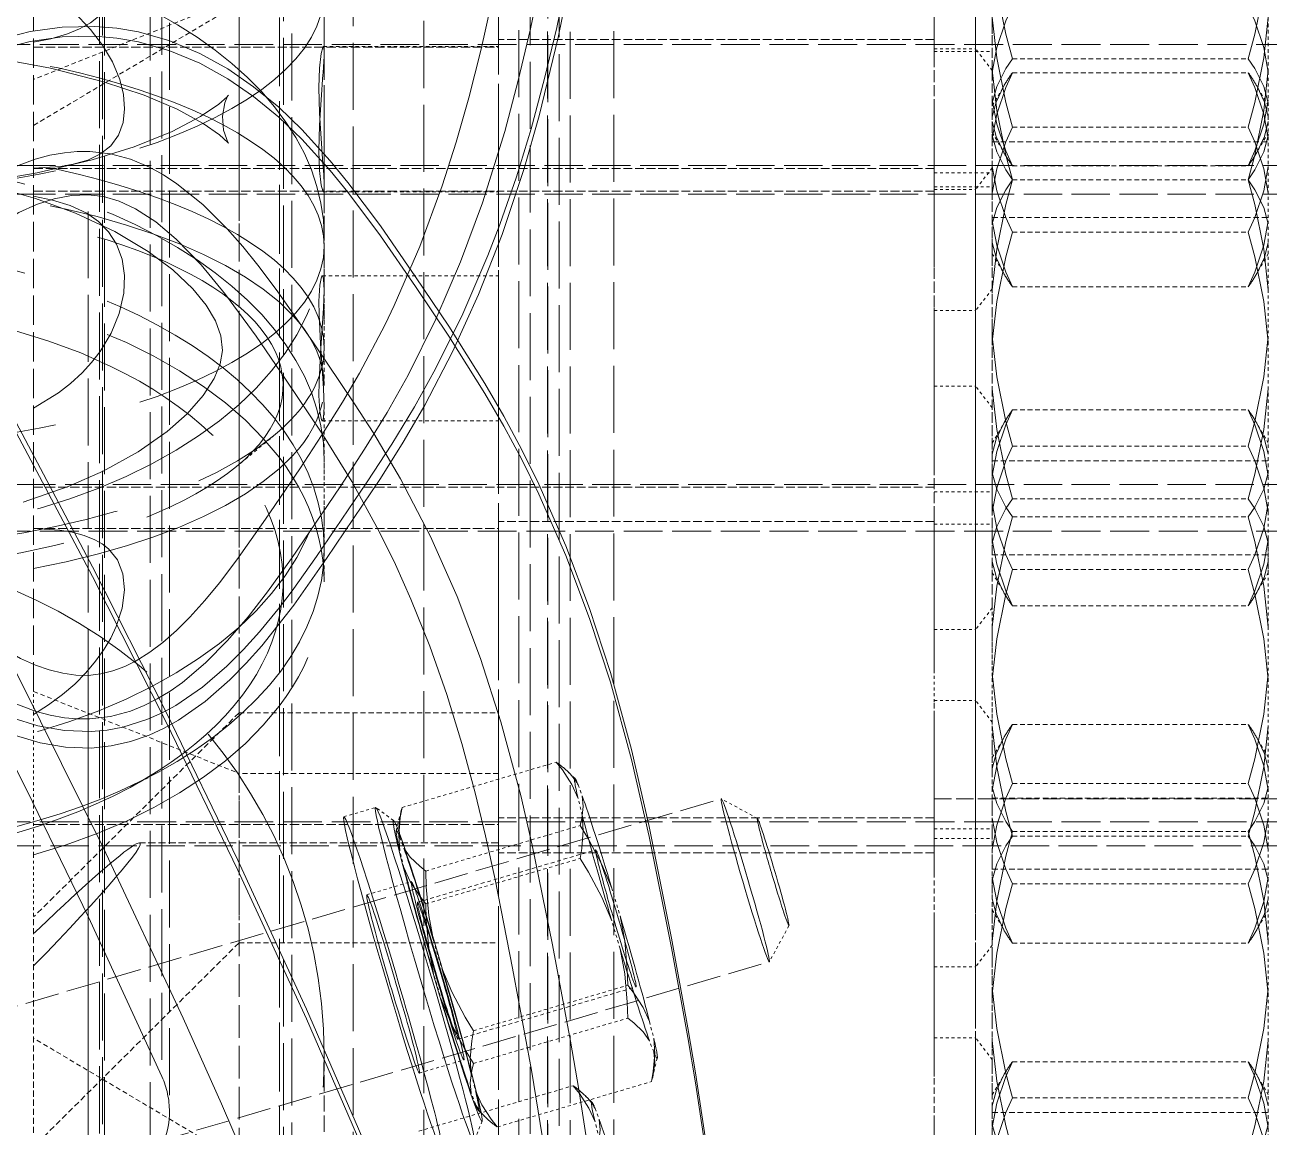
# Model space of a CAD drawing. Header units: millimetres. Extents: x 2913 to 35025, y 2470 to 25178.
# Drawn here: x 14581.65 to 14624.48, y 12090.61 to 12128.57 of the extents above; entities that cross this region are included whole.
import ezdxf

# ---------------------------------------------------------------- set-up
doc = ezdxf.new("R2010")
doc.units = ezdxf.units.MM
doc.linetypes.add('DASHED', pattern=[15, 12, -3])

# ---------------------------------------------------------------- blocks, each defined once
blk = doc.blocks.new('A$C637D7238')
at = {"color": 7, "linetype": 'DASHED', "lineweight": 13, "ltscale": 0.328569}
blk.add_line((192.301, 1532.522), (192.301, 1335.381), dxfattribs=at)
at = {"color": 7, "linetype": 'DASHED', "lineweight": 13, "ltscale": 0.192294}
blk.add_line((186.716, 1421.844), (186.716, 1306.468), dxfattribs=at)
at = {"color": 7, "linetype": 'DASHED', "lineweight": 13, "ltscale": 0.192298}
blk.add_line((186.975, 1420.635), (186.975, 1305.256), dxfattribs=at)
at = {"color": 7, "linetype": 'DASHED', "lineweight": 13, "ltscale": 0.192303}
blk.add_line((186.314, 1418.771), (186.314, 1303.389), dxfattribs=at)
at = {"color": 7, "linetype": 'DASHED', "lineweight": 13, "ltscale": 0.192308}
for p, q in [((184.565, 1416.437), (184.565, 1301.052)), ((184.675, 1416.747), (184.675, 1301.363))]:
    blk.add_line(p, q, dxfattribs=at)
at = {"color": 7, "linetype": 'DASHED', "lineweight": 13, "ltscale": 0.192309}
blk.add_line((184.741, 1416.059), (184.741, 1300.673), dxfattribs=at)
at = {"color": 7, "linetype": 'DASHED', "lineweight": 13, "ltscale": 0.464721}
for p, q in [((198.301, 1132.197), (198.301, 1411.03)), ((213.301, 1132.197), (213.301, 1411.03))]:
    blk.add_line(p, q, dxfattribs=at)
at = {"color": 7, "linetype": 'DASHED', "lineweight": 13, "ltscale": 0.192323}
for p, q in [((190.905, 1402.82), (190.905, 1287.426)), ((190.764, 1400.582), (190.764, 1285.188)), ((190.768, 1400.644), (190.768, 1285.25)), ((191.187, 1400.091), (191.187, 1284.697)), ((193.301, 1399.766), (193.301, 1284.373))]:
    blk.add_line(p, q, dxfattribs=at)
at = {"color": 7, "linetype": 'DASHED', "lineweight": 13, "ltscale": 0.192321}
blk.add_line((195.729, 1397.633), (195.729, 1282.241), dxfattribs=at)
at = {"color": 7, "linetype": 'DASHED', "lineweight": 13, "ltscale": 0.068777}
blk.add_line((192.301, 1341.732), (192.301, 1382.999), dxfattribs=at)
at = {"color": 7, "linetype": 'DASHED', "lineweight": 13, "ltscale": 0.106987}
for p, q in [((189.372, 1316.909), (189.372, 1381.101)), ((198.301, 1316.909), (198.301, 1381.101))]:
    blk.add_line(p, q, dxfattribs=at)
at = {"color": 7, "linetype": 'DASHED', "lineweight": 13, "ltscale": 0.192269}
for p, q in [((199.99, 1377.063), (199.99, 1261.701)), ((199.998, 1376.937), (199.998, 1261.576))]:
    blk.add_line(p, q, dxfattribs=at)
at = {"color": 7, "linetype": 'DASHED', "lineweight": 13, "ltscale": 0.192265}
blk.add_line((199.392, 1376.022), (199.392, 1260.663), dxfattribs=at)
at = {"color": 7, "linetype": 'DASHED', "lineweight": 13, "ltscale": 0.192257}
blk.add_line((199.004, 1374.23), (199.004, 1258.876), dxfattribs=at)
at = {"color": 7, "linetype": 'DASHED', "lineweight": 13, "ltscale": 0.192253}
blk.add_line((200.394, 1373.405), (200.394, 1258.054), dxfattribs=at)
at = {"color": 7, "linetype": 'DASHED', "lineweight": 13, "ltscale": 0.084221}
blk.add_line((182.301, 1319.729), (182.301, 1370.261), dxfattribs=at)
at = {"color": 7, "linetype": 'DASHED', "lineweight": 13, "ltscale": 0.060292}
blk.add_line((192.301, 1333.557), (192.301, 1369.732), dxfattribs=at)
at = {"color": 7, "linetype": 'DASHED', "lineweight": 13, "ltscale": 0.19221}
for p, q in [((200.769, 1365.518), (200.769, 1250.192)), ((202.269, 1365.539), (202.269, 1250.213))]:
    blk.add_line(p, q, dxfattribs=at)
at = {"color": 7, "linetype": 'DASHED', "lineweight": 13, "ltscale": 0.093789}
blk.add_line((189.372, 1303.583), (189.372, 1359.856), dxfattribs=at)
at = {"color": 7, "linetype": 'DASHED', "lineweight": 13, "ltscale": 0.031951}
for p, q in [((214.725, 1337.847), (214.725, 1357.017)), ((214.725, 1337.017), (214.725, 1356.188))]:
    blk.add_line(p, q, dxfattribs=at)
at = {"color": 7, "linetype": 'DASHED', "lineweight": 13, "ltscale": 0.024785}
blk.add_line((213.301, 1341.317), (213.301, 1356.188), dxfattribs=at)
at = {"color": 7, "linetype": 'DASHED', "lineweight": 13, "ltscale": 0.025229}
blk.add_line((215.301, 1340.363), (215.301, 1355.5), dxfattribs=at)
at = {"color": 7, "linetype": 'DASHED', "lineweight": 13, "ltscale": 0.030065}
for p, q in [((214.725, 1334.808), (214.725, 1352.847)), ((214.725, 1332.847), (214.725, 1350.886)), ((214.725, 1312.207), (214.725, 1330.246)), ((214.725, 1310.246), (214.725, 1328.285))]:
    blk.add_line(p, q, dxfattribs=at)
at = {"color": 7, "linetype": 'DASHED', "lineweight": 13, "ltscale": 0.01002}
blk.add_line((215.301, 1341.112), (215.301, 1347.124), dxfattribs=at)
at = {"color": 7, "linetype": 'DASHED', "lineweight": 13, "ltscale": 0.010101}
for p, q in [((224.801, 1341.064), (224.801, 1347.124)), ((215.301, 1325.908), (215.301, 1331.969)), ((224.801, 1325.908), (224.801, 1331.969)), ((215.301, 1303.465), (215.301, 1309.526)), ((224.801, 1303.465), (224.801, 1309.526))]:
    blk.add_line(p, q, dxfattribs=at)
at = {"color": 7, "linetype": 'DASHED', "lineweight": 13, "ltscale": 0.012688}
for p, q in [((189.372, 1343.63), (182.301, 1340.81)), ((182.301, 1319.729), (189.372, 1316.909))]:
    blk.add_line(p, q, dxfattribs=at)
at = {"color": 7, "linetype": 'DASHED', "lineweight": 13, "ltscale": 0.013712}
for p, q in [((182.301, 1339.227), (189.372, 1343.432)), ((189.372, 1303.583), (182.301, 1307.789))]:
    blk.add_line(p, q, dxfattribs=at)
at = {"color": 7, "linetype": 'DASHED', "lineweight": 13, "ltscale": 0.111667}
for p, q in [((240.801, 1342.017), (173.801, 1342.017)), ((240.801, 1325.246), (173.801, 1325.246)), ((240.801, 1315.246), (173.801, 1315.246))]:
    blk.add_line(p, q, dxfattribs=at)
at = {"color": 7, "linetype": 'DASHED', "lineweight": 13, "ltscale": 0.026667}
for p, q in [((182.301, 1341.917), (198.301, 1341.917)), ((182.301, 1337.747), (198.301, 1337.747)), ((182.301, 1336.962), (198.301, 1336.962)), ((182.301, 1326.762), (198.301, 1326.762)), ((182.301, 1325.346), (198.301, 1325.346)), ((182.301, 1315.146), (198.301, 1315.146))]:
    blk.add_line(p, q, dxfattribs=at)
at = {"color": 7, "linetype": 'DASHED', "lineweight": 13, "ltscale": 0.010047}
for p, q in [((192.272, 1341.94), (198.301, 1341.94)), ((192.272, 1336.94), (198.301, 1336.94))]:
    blk.add_line(p, q, dxfattribs=at)
at = {"color": 7, "linetype": 'DASHED', "lineweight": 13, "ltscale": 0.025}
for p, q in [((213.301, 1342.186), (198.301, 1342.186)), ((213.301, 1337.747), (198.301, 1337.747)), ((213.301, 1336.962), (198.301, 1336.962)), ((213.301, 1326.762), (198.301, 1326.762)), ((213.301, 1325.583), (198.301, 1325.583)), ((213.301, 1315.383), (198.301, 1315.383)), ((213.301, 1314.172), (198.301, 1314.172))]:
    blk.add_line(p, q, dxfattribs=at)
at = {"color": 7, "linetype": 'DASHED', "lineweight": 13, "ltscale": 0.001383}
blk.add_line((213.301, 1341.032), (213.301, 1341.862), dxfattribs=at)
at = {"color": 7, "linetype": 'DASHED', "lineweight": 13, "ltscale": 0.002374}
for p, q in [((213.301, 1341.862), (214.725, 1341.862)), ((213.301, 1337.017), (214.725, 1337.017)), ((213.301, 1332.847), (214.725, 1332.847)), ((213.301, 1330.246), (214.725, 1330.246)), ((213.301, 1321.862), (214.725, 1321.862)), ((213.301, 1319.418), (214.725, 1319.418)), ((213.301, 1310.246), (214.725, 1310.246)), ((213.301, 1307.801), (214.725, 1307.801))]:
    blk.add_line(p, q, dxfattribs=at)
at = {"color": 7, "linetype": 'DASHED', "lineweight": 13, "ltscale": 0.003333}
for p, q in [((213.301, 1341.767), (215.301, 1341.767)), ((213.301, 1337.597), (215.301, 1337.597)), ((213.301, 1337.112), (215.301, 1337.112)), ((213.301, 1326.612), (215.301, 1326.612)), ((213.301, 1325.496), (215.301, 1325.496)), ((213.301, 1314.996), (215.301, 1314.996)), ((213.301, 1314.668), (215.301, 1314.668))]:
    blk.add_line(p, q, dxfattribs=at)
at = {"color": 7, "linetype": 'DASHED', "lineweight": 13, "ltscale": 0.03195}
for p, q in [((214.725, 1322.692), (214.725, 1341.862)), ((213.301, 1321.862), (213.301, 1341.032)), ((214.725, 1321.862), (214.725, 1341.032))]:
    blk.add_line(p, q, dxfattribs=at)
at = {"color": 7, "linetype": 'DASHED', "lineweight": 13, "ltscale": 0.001576}
for p, q in [((215.301, 1341.112), (214.725, 1341.862)), ((215.301, 1337.767), (214.725, 1337.017)), ((215.301, 1333.597), (214.725, 1332.847)), ((215.301, 1329.496), (214.725, 1330.246)), ((215.301, 1310.996), (214.725, 1310.246)), ((215.301, 1307.051), (214.725, 1307.801))]:
    blk.add_line(p, q, dxfattribs=at)
at = {"color": 7, "linetype": 'DASHED', "lineweight": 13, "ltscale": 0.013529}
for p, q in [((215.992, 1341.523), (224.109, 1341.523)), ((215.992, 1341.04), (224.109, 1341.04)), ((215.992, 1339.163), (224.109, 1339.163)), ((215.992, 1337.839), (224.109, 1337.839)), ((215.992, 1337.356), (224.109, 1337.356)), ((215.992, 1337.353), (224.109, 1337.353)), ((215.992, 1335.546), (224.109, 1335.546)), ((215.992, 1333.669), (224.109, 1333.669)), ((215.992, 1329.425), (224.109, 1329.425)), ((215.992, 1328.178), (224.109, 1328.178)), ((215.992, 1326.368), (224.109, 1326.368)), ((215.992, 1325.74), (224.109, 1325.74)), ((215.992, 1323.93), (224.109, 1323.93)), ((215.992, 1322.684), (224.109, 1322.684)), ((215.992, 1318.597), (224.109, 1318.597)), ((215.992, 1316.562), (224.109, 1316.562)), ((215.992, 1314.913), (224.109, 1314.913)), ((215.992, 1314.752), (224.109, 1314.752)), ((215.992, 1313.103), (224.109, 1313.103)), ((215.992, 1311.068), (224.109, 1311.068)), ((215.992, 1306.979), (224.109, 1306.979)), ((215.992, 1305.734), (224.109, 1305.734))]:
    blk.add_line(p, q, dxfattribs=at)
at = {"color": 7, "linetype": 'DASHED', "lineweight": 13, "ltscale": 0.001279}
blk.add_line((215.301, 1340.345), (215.301, 1341.112), dxfattribs=at)
at = {"color": 7, "linetype": 'DASHED', "lineweight": 13, "ltscale": 0.001592}
for p, q in [((224.801, 1341.064), (224.801, 1340.108)), ((215.301, 1325.908), (215.301, 1324.953)), ((224.801, 1325.908), (224.801, 1324.953))]:
    blk.add_line(p, q, dxfattribs=at)
at = {"color": 7, "linetype": 'DASHED', "lineweight": 13, "ltscale": 0.001316}
for p, q in [((215.301, 1339.902), (215.696, 1340.586)), ((224.801, 1339.902), (224.406, 1340.586)), ((215.301, 1338.977), (215.696, 1338.293)), ((224.801, 1338.977), (224.406, 1338.293)), ((215.301, 1334.807), (215.696, 1334.123)), ((224.801, 1334.807), (224.406, 1334.123)), ((215.301, 1328.286), (215.696, 1328.97)), ((224.801, 1328.286), (224.406, 1328.97)), ((215.301, 1323.822), (215.696, 1323.138)), ((224.801, 1323.822), (224.406, 1323.138)), ((215.301, 1317.459), (215.696, 1318.143)), ((224.801, 1317.459), (224.406, 1318.143)), ((215.301, 1312.206), (215.696, 1311.522)), ((224.801, 1312.206), (224.406, 1311.522)), ((215.301, 1305.841), (215.696, 1306.525)), ((224.801, 1305.841), (224.406, 1306.525))]:
    blk.add_line(p, q, dxfattribs=at)
at = {"color": 7, "linetype": 'DASHED', "lineweight": 13, "ltscale": 0.029554}
blk.add_line((215.301, 1322.612), (215.301, 1340.345), dxfattribs=at)
at = {"color": 7, "linetype": 'DASHED', "lineweight": 13, "ltscale": 0.000639343}
for p, q in [((215.301, 1339.519), (215.301, 1339.902)), ((224.801, 1339.519), (224.801, 1339.902))]:
    blk.add_line(p, q, dxfattribs=at)
at = {"color": 7, "linetype": 'DASHED', "lineweight": 13, "ltscale": 0.000343704}
blk.add_line((224.801, 1339.902), (224.801, 1340.108), dxfattribs=at)
at = {"color": 7, "linetype": 'DASHED', "lineweight": 13, "ltscale": 0.001068}
for p, q in [((215.301, 1339.519), (215.301, 1338.878)), ((224.801, 1339.519), (224.801, 1338.878))]:
    blk.add_line(p, q, dxfattribs=at)
at = {"color": 7, "linetype": 'DASHED', "lineweight": 13, "ltscale": 0.008855}
for p, q in [((215.301, 1333.565), (215.301, 1338.878)), ((224.801, 1333.565), (224.801, 1338.878)), ((215.301, 1311.121), (215.301, 1316.434)), ((224.801, 1311.121), (224.801, 1316.434))]:
    blk.add_line(p, q, dxfattribs=at)
at = {"color": 7, "linetype": 'DASHED', "lineweight": 13, "ltscale": 0.015833}
for p, q in [((215.301, 1338.659), (224.801, 1338.659)), ((215.301, 1336.05), (224.801, 1336.05)), ((215.301, 1327.674), (224.801, 1327.674)), ((215.301, 1324.434), (224.801, 1324.434)), ((215.301, 1316.058), (224.801, 1316.058)), ((215.301, 1313.606), (224.801, 1313.606)), ((215.301, 1305.23), (224.801, 1305.23))]:
    blk.add_line(p, q, dxfattribs=at)
at = {"color": 7, "linetype": 'DASHED', "lineweight": 13, "ltscale": 0.11}
for p, q in [((240.801, 1337.847), (174.801, 1337.847)), ((240.801, 1336.862), (174.801, 1336.862)), ((240.801, 1326.862), (174.801, 1326.862))]:
    blk.add_line(p, q, dxfattribs=at)
at = {"color": 7, "linetype": 'DASHED', "lineweight": 13, "ltscale": 0.191772}
for p, q in [((184.178, 1221.774), (184.178, 1336.837)), ((184.178, 1320.286), (184.178, 1205.223))]:
    blk.add_line(p, q, dxfattribs=at)
at = {"color": 7, "linetype": 'DASHED', "lineweight": 13, "ltscale": 0.011463}
blk.add_line((192.301, 1330.269), (192.301, 1337.147), dxfattribs=at)
at = {"color": 7, "linetype": 'DASHED', "lineweight": 13, "ltscale": 0.005832}
blk.add_line((192.301, 1335.066), (192.301, 1331.566), dxfattribs=at)
at = {"color": 7, "linetype": 'DASHED', "lineweight": 13, "ltscale": 0.010105}
for p, q in [((192.238, 1334.047), (198.301, 1334.047)), ((192.238, 1329.047), (198.301, 1329.047))]:
    blk.add_line(p, q, dxfattribs=at)
at = {"color": 7, "linetype": 'DASHED', "lineweight": 13, "ltscale": 0.00266}
for p, q in [((215.301, 1333.565), (215.301, 1331.969)), ((224.801, 1333.565), (224.801, 1331.969)), ((215.301, 1321.949), (215.301, 1320.353)), ((224.801, 1321.949), (224.801, 1320.353)), ((215.301, 1311.121), (215.301, 1309.526)), ((224.801, 1311.121), (224.801, 1309.526))]:
    blk.add_line(p, q, dxfattribs=at)
at = {"color": 7, "linetype": 'DASHED', "lineweight": 13, "ltscale": 0.010049}
blk.add_line((192.301, 1323.508), (192.301, 1329.537), dxfattribs=at)
at = {"color": 7, "linetype": 'DASHED', "lineweight": 13, "ltscale": 0.002753}
blk.add_line((189.286, 1327.479), (190.559, 1328.531), dxfattribs=at)
at = {"color": 7, "linetype": 'DASHED', "lineweight": 13, "ltscale": 0.005113}
blk.add_line((192.301, 1327.712), (192.301, 1324.644), dxfattribs=at)
at = {"color": 7, "linetype": 'DASHED', "lineweight": 13, "ltscale": 0.001886}
for p, q in [((215.301, 1323.822), (215.301, 1324.953)), ((224.801, 1323.822), (224.801, 1324.953))]:
    blk.add_line(p, q, dxfattribs=at)
at = {"color": 7, "linetype": 'DASHED', "lineweight": 13, "ltscale": 0.005132}
blk.add_line((224.801, 1321.949), (224.801, 1325.028), dxfattribs=at)
at = {"color": 7, "linetype": 'DASHED', "lineweight": 13, "ltscale": 0.001575}
for p, q in [((215.301, 1322.612), (214.725, 1321.862)), ((215.301, 1318.669), (214.725, 1319.418))]:
    blk.add_line(p, q, dxfattribs=at)
at = {"color": 7, "linetype": 'DASHED', "lineweight": 13, "ltscale": 0.009153}
blk.add_line((215.301, 1317.12), (215.301, 1322.612), dxfattribs=at)
at = {"color": 7, "linetype": 'DASHED', "lineweight": 13, "ltscale": 0.001105}
blk.add_line((215.301, 1321.949), (215.301, 1322.612), dxfattribs=at)
at = {"color": 7, "linetype": 'DASHED', "lineweight": 13, "ltscale": 0.005157}
blk.add_line((213.301, 1318.767), (213.301, 1321.862), dxfattribs=at)
at = {"color": 7, "linetype": 'DASHED', "lineweight": 13, "ltscale": 0.00282}
blk.add_line((215.301, 1318.661), (215.301, 1320.353), dxfattribs=at)
at = {"color": 7, "linetype": 'DASHED', "lineweight": 13, "ltscale": 0.004825}
blk.add_line((224.801, 1317.458), (224.801, 1320.353), dxfattribs=at)
at = {"color": 7, "linetype": 'DASHED', "lineweight": 13, "ltscale": 0.001328}
blk.add_line((182.301, 1318.943), (182.301, 1319.74), dxfattribs=at)
at = {"color": 7, "linetype": 'DASHED', "lineweight": 13, "ltscale": 0.014781}
blk.add_line((213.301, 1310.55), (213.301, 1319.418), dxfattribs=at)
at = {"color": 7, "linetype": 'DASHED', "lineweight": 13, "ltscale": 0.018552}
for p, q in [((214.725, 1308.287), (214.725, 1319.418)), ((213.301, 1299.418), (213.301, 1310.55)), ((214.725, 1299.418), (214.725, 1310.55)), ((214.725, 1296.669), (214.725, 1307.801))]:
    blk.add_line(p, q, dxfattribs=at)
at = {"color": 7, "linetype": 'DASHED', "lineweight": 13, "ltscale": 0.016613}
for p, q in [((189.372, 1318.995), (182.301, 1311.969)), ((189.372, 1311.076), (182.301, 1304.051))]:
    blk.add_line(p, q, dxfattribs=at)
at = {"color": 7, "linetype": 'DASHED', "lineweight": 13, "ltscale": 0.008065}
blk.add_line((182.301, 1314.104), (182.301, 1318.943), dxfattribs=at)
at = {"color": 7, "linetype": 'DASHED', "lineweight": 13, "ltscale": 0.013198}
blk.add_line((189.372, 1311.076), (189.372, 1318.995), dxfattribs=at)
at = {"color": 7, "linetype": 'DASHED', "lineweight": 13, "ltscale": 0.014882}
for p, q in [((189.372, 1318.995), (198.301, 1318.995)), ((198.301, 1316.909), (189.372, 1316.909)), ((189.372, 1311.076), (198.301, 1311.076))]:
    blk.add_line(p, q, dxfattribs=at)
at = {"color": 7, "linetype": 'DASHED', "lineweight": 13, "ltscale": 0.11095}
blk.add_line((198.301, 1318.995), (198.301, 1252.425), dxfattribs=at)
at = {"color": 7, "linetype": 'DASHED', "lineweight": 13, "ltscale": 0.013673}
blk.add_line((215.301, 1310.465), (215.301, 1318.669), dxfattribs=at)
at = {"color": 7, "linetype": 'DASHED', "lineweight": 13, "ltscale": 0.009222}
for p, q in [((194.982, 1315.733), (200.29, 1317.295)), ((195.802, 1313.548), (201.109, 1315.111)), ((195.802, 1312.417), (201.109, 1313.979)), ((197.441, 1308.048), (202.749, 1309.611))]:
    blk.add_line(p, q, dxfattribs=at)
at = {"color": 7, "linetype": 'DASHED', "lineweight": 13, "ltscale": 0.000639725}
for p, q in [((215.301, 1317.075), (215.301, 1317.459)), ((224.801, 1317.075), (224.801, 1317.459))]:
    blk.add_line(p, q, dxfattribs=at)
at = {"color": 7, "linetype": 'DASHED', "lineweight": 13, "ltscale": 0.001067}
for p, q in [((215.301, 1317.075), (215.301, 1316.434)), ((224.801, 1317.075), (224.801, 1316.434))]:
    blk.add_line(p, q, dxfattribs=at)
at = {"color": 7, "linetype": 'DASHED', "lineweight": 13, "ltscale": 0.001802}
blk.add_line((185.621, 1316.429), (186.572, 1316.943), dxfattribs=at)
at = {"color": 7, "linetype": 'DASHED', "lineweight": 13, "ltscale": 0.000606412}
blk.add_line((200.936, 1316.733), (200.672, 1316.984), dxfattribs=at)
at = {"color": 7, "linetype": 'DASHED', "lineweight": 13, "ltscale": 0.0006763}
blk.add_line((201.043, 1316.515), (201.185, 1316.135), dxfattribs=at)
at = {"color": 7, "linetype": 'DASHED', "lineweight": 13, "ltscale": 0.097866}
for p, q in [((149.641, 1299.457), (205.971, 1316.036)), ((151.293, 1293.841), (207.624, 1310.42))]:
    blk.add_line(p, q, dxfattribs=at)
at = {"color": 7, "linetype": 'DASHED', "lineweight": 13, "ltscale": 0.000989829}
blk.add_line((201.185, 1315.471), (201.043, 1316.047), dxfattribs=at)
at = {"color": 7, "linetype": 'DASHED', "lineweight": 13, "ltscale": 0.002355}
blk.add_line((207.215, 1315.358), (205.975, 1316.035), dxfattribs=at)
at = {"color": 7, "linetype": 'DASHED', "lineweight": 13, "ltscale": 0.05}
blk.add_line((213.301, 1316.03), (243.301, 1316.03), dxfattribs=at)
at = {"color": 7, "linetype": 'DASHED', "lineweight": 13, "ltscale": 0.001898}
blk.add_line((192.979, 1315.415), (194.072, 1315.737), dxfattribs=at)
at = {"color": 7, "linetype": 'DASHED', "lineweight": 13, "ltscale": 0.001259}
for p, q in [((194.691, 1315.289), (194.081, 1315.734)), ((197.737, 1304.937), (197.466, 1304.232))]:
    blk.add_line(p, q, dxfattribs=at)
at = {"color": 7, "linetype": 'DASHED', "lineweight": 13, "ltscale": 0.001123}
for p, q in [((194.782, 1314.922), (194.94, 1315.576)), ((203.769, 1307.106), (203.611, 1306.451))]:
    blk.add_line(p, q, dxfattribs=at)
at = {"color": 7, "linetype": 'DASHED', "lineweight": 13, "ltscale": 0.000270102}
for p, q in [((194.94, 1315.576), (194.982, 1315.733)), ((203.611, 1306.451), (203.569, 1306.295))]:
    blk.add_line(p, q, dxfattribs=at)
at = {"color": 7, "linetype": 'DASHED', "lineweight": 13, "ltscale": 0.020603}
blk.add_line((198.301, 1314.519), (185.939, 1314.519), dxfattribs=at)
at = {"color": 7, "linetype": 'DASHED', "lineweight": 13, "ltscale": 0.00067601}
for p, q in [((194.906, 1314.709), (195.049, 1314.329)), ((201.626, 1305.374), (201.768, 1304.994))]:
    blk.add_line(p, q, dxfattribs=at)
at = {"color": 7, "linetype": 'DASHED', "lineweight": 13, "ltscale": 0.11017}
blk.add_line((177.923, 1314.418), (244.025, 1314.418), dxfattribs=at)
at = {"color": 7, "linetype": 'DASHED', "lineweight": 13, "ltscale": 0.003557}
blk.add_line((182.301, 1314.104), (182.301, 1311.969), dxfattribs=at)
at = {"color": 7, "linetype": 'DASHED', "lineweight": 13, "ltscale": 0.000989504}
blk.add_line((195.049, 1313.665), (194.906, 1314.241), dxfattribs=at)
at = {"color": 7, "linetype": 'DASHED', "lineweight": 13, "ltscale": 0.010661}
for p, q in [((195.513, 1312.47), (201.649, 1314.276)), ((196.901, 1307.752), (203.038, 1309.558))]:
    blk.add_line(p, q, dxfattribs=at)
at = {"color": 7, "linetype": 'DASHED', "lineweight": 13, "ltscale": 0.002665}
for p, q in [((193.77, 1312.729), (195.304, 1313.181)), ((195.576, 1306.59), (197.111, 1307.041))]:
    blk.add_line(p, q, dxfattribs=at)
at = {"color": 7, "linetype": 'DASHED', "lineweight": 13, "ltscale": 0.001663}
for p, q in [((202.201, 1312.961), (202.486, 1312.004)), ((202.486, 1310.873), (202.201, 1311.829)), ((196.065, 1311.155), (196.35, 1310.198)), ((196.35, 1309.067), (196.065, 1310.023))]:
    blk.add_line(p, q, dxfattribs=at)
at = {"color": 7, "linetype": 'DASHED', "lineweight": 13, "ltscale": 0.017582}
blk.add_line((182.301, 1301.42), (182.301, 1311.969), dxfattribs=at)
at = {"color": 7, "linetype": 'DASHED', "lineweight": 13, "ltscale": 0.002354}
blk.add_line((208.302, 1311.663), (207.626, 1310.422), dxfattribs=at)
at = {"color": 7, "linetype": 'DASHED', "lineweight": 13, "ltscale": 0.017161}
blk.add_line((215.301, 1300.169), (215.301, 1310.465), dxfattribs=at)
at = {"color": 7, "linetype": 'DASHED', "lineweight": 13, "ltscale": 0.009221}
for p, q in [((197.441, 1306.917), (202.749, 1308.479)), ((195.565, 1304.592), (200.873, 1306.154)), ((198.261, 1304.733), (203.569, 1306.295))]:
    blk.add_line(p, q, dxfattribs=at)
at = {"color": 7, "linetype": 'DASHED', "lineweight": 13, "ltscale": 0.000989459}
blk.add_line((203.502, 1308.363), (203.645, 1307.786), dxfattribs=at)
at = {"color": 7, "linetype": 'DASHED', "lineweight": 13, "ltscale": 0.000675943}
blk.add_line((203.645, 1307.319), (203.502, 1307.699), dxfattribs=at)
at = {"color": 7, "linetype": 'DASHED', "lineweight": 13, "ltscale": 0.046237}
blk.add_line((192.301, 1307.205), (192.301, 1279.463), dxfattribs=at)
at = {"color": 7, "linetype": 'DASHED', "lineweight": 13, "ltscale": 0.000989875}
for p, q in [((197.366, 1306.557), (197.508, 1305.98)), ((201.768, 1304.33), (201.626, 1304.906))]:
    blk.add_line(p, q, dxfattribs=at)
at = {"color": 7, "linetype": 'DASHED', "lineweight": 13, "ltscale": 0.000676367}
blk.add_line((197.508, 1305.513), (197.366, 1305.893), dxfattribs=at)
at = {"color": 7, "linetype": 'DASHED', "lineweight": 13, "ltscale": 0.000606537}
blk.add_line((201.519, 1305.591), (201.255, 1305.843), dxfattribs=at)
at = {"color": 7, "linetype": 'DASHED', "lineweight": 13, "ltscale": 0.000606274}
blk.add_line((197.615, 1305.295), (197.878, 1305.044), dxfattribs=at)
at = {"color": 7, "linetype": 'DASHED', "lineweight": 13}
for points in [[(159.626, 1370.127), (161.7, 1363.322), (164.441, 1354.698), (166.349, 1348.646), (167.052, 1346.456), (168.341, 1342.609), (170.048, 1337.952), (171.844, 1333.453), (172.377, 1332.181), (173.66, 1329.281), (174.365, 1327.798), (175.102, 1326.332), (176.447, 1323.88), (177.312, 1322.456), (178.006, 1321.473), (178.729, 1320.651), (179.559, 1319.928), (180.123, 1319.541), (180.718, 1319.203), (181.564, 1318.825), (182.449, 1318.548), (183.359, 1318.384), (184.282, 1318.351)], [(181.441, 1319.396), (182.385, 1319.037), (182.872, 1318.911), (183.364, 1318.825), (183.803, 1318.786), (184.24, 1318.785)], [(159.995, 1368.32), (162.359, 1360.667), (165.758, 1349.95), (167.103, 1345.734), (168.603, 1341.295), (170.057, 1337.362), (171.556, 1333.586), (172.345, 1331.689), (173.163, 1329.809), (174.539, 1326.876), (175.276, 1325.432), (176.049, 1324.008), (176.69, 1322.899), (177.372, 1321.797), (177.844, 1321.119), (178.366, 1320.472), (178.949, 1319.872), (179.693, 1319.263), (180.264, 1318.888), (180.865, 1318.562), (181.68, 1318.215), (182.528, 1317.962), (183.4, 1317.813), (184.282, 1317.784)], [(155.629, 1370.073), (158.428, 1366.109), (161.196, 1362.111), (165.151, 1356.26), (169.031, 1350.337), (172.809, 1344.345), (175.945, 1339.157), (178.971, 1333.925), (181.698, 1328.994), (184.328, 1324.025), (186.864, 1319.016), (189.332, 1313.918), (191.694, 1308.795), (193.95, 1303.602), (195.734, 1299.222), (197.414, 1294.8), (198.968, 1290.355), (200.434, 1285.732), (201.754, 1281.072), (202.924, 1276.37), (203.451, 1274), (203.94, 1271.619), (204.389, 1269.229)], [(155.629, 1369.733), (158.428, 1365.77), (161.196, 1361.771), (165.151, 1355.921), (169.031, 1349.998), (172.809, 1344.006), (175.945, 1338.818), (178.971, 1333.585), (181.698, 1328.654), (184.328, 1323.685), (186.864, 1318.676), (189.332, 1313.579), (191.694, 1308.456), (193.95, 1303.263), (195.734, 1298.882), (197.414, 1294.461), (198.968, 1290.015), (200.434, 1285.393), (201.754, 1280.732), (202.924, 1276.03), (203.451, 1273.661), (203.94, 1271.28), (204.389, 1268.889)], [(152.573, 1367.484), (155.165, 1363.811), (160.261, 1356.387), (162.762, 1352.641), (166.045, 1347.599), (169.247, 1342.513), (172.346, 1337.397), (175.648, 1331.687), (178.802, 1325.945), (181.819, 1320.163), (184.707, 1314.332), (187.453, 1308.477), (188.771, 1305.531), (190.046, 1302.575), (191.674, 1298.62), (193.208, 1294.652), (194.639, 1290.673), (195.969, 1286.649), (197.183, 1282.609), (198.281, 1278.544), (199.261, 1274.442), (200.123, 1270.297)], [(200.897, 1345.408), (200.308, 1342.598), (199.89, 1340.841), (199.425, 1339.113), (198.917, 1337.46), (198.343, 1335.808), (197.937, 1334.751), (197.073, 1332.735), (196.139, 1330.845), (195.407, 1329.532), (194.626, 1328.249), (193.783, 1326.948), (192.042, 1324.374), (191.202, 1323.199), (190.763, 1322.622), (190.074, 1321.78), (189.529, 1321.175), (188.954, 1320.6), (188.111, 1319.876), (187.193, 1319.251), (186.705, 1318.988), (186.198, 1318.763), (185.372, 1318.503), (184.831, 1318.401), (184.282, 1318.351)], [(184.178, 1320.286), (184.608, 1320.333), (185.031, 1320.437), (185.436, 1320.59), (185.833, 1320.789), (186.296, 1321.08), (186.746, 1321.42), (187.219, 1321.835), (187.674, 1322.288), (188.194, 1322.863), (188.693, 1323.469), (189.3, 1324.267), (190.286, 1325.666), (191.458, 1327.401), (192.211, 1328.545), (192.929, 1329.691), (193.515, 1330.692), (194.396, 1332.364), (194.713, 1333.023), (195.593, 1335.057), (196.365, 1337.142), (196.85, 1338.653), (197.283, 1340.18), (197.692, 1341.81), (198.06, 1343.452)], [(199.774, 1344.326), (199.398, 1342.548), (198.984, 1340.777), (198.519, 1339.016), (197.751, 1336.559), (196.999, 1334.532), (196.147, 1332.549), (195.19, 1330.624), (194.466, 1329.338), (193.694, 1328.08), (192.846, 1326.777), (191.173, 1324.31), (190.349, 1323.162), (189.681, 1322.302), (188.974, 1321.481), (188.22, 1320.716), (187.421, 1320.041), (186.998, 1319.742), (186.558, 1319.474), (186.102, 1319.243), (185.629, 1319.053), (184.946, 1318.868), (184.24, 1318.785)], [(201.067, 1345.707), (200.357, 1342.251), (199.702, 1339.55), (199.185, 1337.738), (198.426, 1335.469), (197.616, 1333.401), (196.724, 1331.431), (195.766, 1329.595), (195.022, 1328.32), (194.235, 1327.071), (192.387, 1324.309), (191.256, 1322.705), (190.152, 1321.303), (189.619, 1320.704), (189.058, 1320.132), (188.21, 1319.386), (187.286, 1318.74), (186.793, 1318.465), (186.281, 1318.23), (185.635, 1318.005), (184.966, 1317.854), (184.282, 1317.784)], [(182.301, 1342.096), (182.894, 1342.212), (183.463, 1342.379), (183.873, 1342.548), (184.255, 1342.76), (184.646, 1343.064), (184.971, 1343.437), (185.252, 1343.963), (185.405, 1344.568), (185.424, 1345.225), (185.328, 1345.837), (185.135, 1346.44), (184.857, 1347.014), (184.45, 1347.626), (183.966, 1348.176), (183.423, 1348.661), (182.878, 1349.054), (182.301, 1349.396)], [(215.301, 1345.314), (215.451, 1343.912), (215.763, 1342.372), (215.992, 1341.523)], [(224.801, 1345.314), (224.65, 1343.912), (224.338, 1342.372), (224.109, 1341.523)], [(182.301, 1337.751), (183.227, 1337.816), (183.665, 1337.89), (184.162, 1338.032), (184.605, 1338.245), (184.955, 1338.525), (185.219, 1338.888), (185.381, 1339.329), (185.433, 1339.795), (185.39, 1340.295), (185.262, 1340.807), (185.011, 1341.413), (184.672, 1341.993), (184.262, 1342.534), (183.67, 1343.147), (183.011, 1343.686), (182.301, 1344.15)], [(215.301, 1341.064), (215.451, 1341.903), (215.763, 1342.825), (215.992, 1343.333)], [(224.801, 1341.064), (224.65, 1341.903), (224.338, 1342.825), (224.109, 1343.333)], [(215.301, 1342.954), (215.451, 1341.552), (215.763, 1340.012), (215.992, 1339.163)], [(224.801, 1342.954), (224.65, 1341.552), (224.338, 1340.012), (224.109, 1339.163)], [(184.406, 1342.636), (183.283, 1342.612), (182.179, 1342.456), (181.105, 1342.183)], [(205.427, 1304.31), (205.084, 1306.593), (204.822, 1308.149), (204.254, 1311.239), (203.489, 1315.077), (202.881, 1317.729), (202.155, 1320.387), (201.439, 1322.583), (200.617, 1324.747), (199.685, 1326.868), (199.101, 1328.058), (198.486, 1329.211), (197.837, 1330.337), (196.591, 1332.311), (195.446, 1334.015), (194.239, 1335.762), (193.12, 1337.265), (192.513, 1338.009), (191.534, 1339.086), (190.735, 1339.849), (189.873, 1340.559), (188.98, 1341.175), (188.018, 1341.706), (186.992, 1342.136), (185.909, 1342.443), (185.163, 1342.572), (184.406, 1342.636)], [(184.406, 1342.297), (183.283, 1342.273), (182.179, 1342.117), (181.105, 1341.843)], [(205.427, 1303.971), (205.084, 1306.253), (204.822, 1307.81), (204.254, 1310.9), (203.489, 1314.737), (202.881, 1317.39), (202.155, 1320.047), (201.439, 1322.244), (200.617, 1324.408), (199.685, 1326.529), (199.101, 1327.719), (198.486, 1328.872), (197.837, 1329.997), (196.591, 1331.971), (195.446, 1333.675), (194.239, 1335.423), (193.12, 1336.925), (192.513, 1337.67), (191.534, 1338.747), (190.735, 1339.51), (189.873, 1340.22), (188.98, 1340.835), (188.018, 1341.367), (186.992, 1341.796), (185.909, 1342.104), (185.163, 1342.233), (184.406, 1342.297)], [(192.26, 1337.906), (192.14, 1339.644), (192.121, 1340.529), (192.145, 1341.202), (192.201, 1341.707), (192.251, 1341.913), (192.261, 1341.931), (192.266, 1341.937), (192.27, 1341.939), (192.272, 1341.94)], [(192.272, 1341.94), (192.274, 1341.939), (192.278, 1341.937), (192.282, 1341.932), (192.288, 1341.916), (192.301, 1341.732)], [(180.349, 1337.234), (182.426, 1337.587), (184.311, 1338.036), (185.757, 1338.49), (187.066, 1339.018), (188.046, 1339.529), (188.676, 1339.959), (188.957, 1340.213), (188.998, 1340.261), (189.005, 1340.27), (188.995, 1340.254), (188.979, 1340.227), (188.885, 1340.001), (188.803, 1339.542), (188.837, 1339.066), (188.999, 1338.619), (189.004, 1338.611), (189.005, 1338.609), (188.985, 1338.635), (188.703, 1338.899), (188.136, 1339.296), (187.236, 1339.782), (186.101, 1340.263), (184.71, 1340.728), (182.878, 1341.197), (180.87, 1341.569)], [(215.301, 1340.001), (215.451, 1340.564), (215.763, 1341.182), (215.992, 1341.523)], [(224.801, 1340.001), (224.65, 1340.564), (224.338, 1341.182), (224.109, 1341.523)], [(215.301, 1341.144), (215.451, 1339.742), (215.763, 1338.202), (215.992, 1337.353)], [(215.301, 1338.771), (215.451, 1339.61), (215.763, 1340.532), (215.992, 1341.04)], [(224.801, 1341.144), (224.65, 1339.742), (224.338, 1338.202), (224.109, 1337.353)], [(224.801, 1338.771), (224.65, 1339.61), (224.338, 1340.532), (224.109, 1341.04)], [(192.26, 1340.974), (192.14, 1339.236), (192.121, 1338.351), (192.145, 1337.677), (192.201, 1337.172), (192.251, 1336.967), (192.261, 1336.948), (192.266, 1336.943), (192.27, 1336.94), (192.272, 1336.94)], [(215.301, 1339.519), (215.432, 1340.031), (215.696, 1340.586)], [(224.801, 1339.519), (224.669, 1340.031), (224.406, 1340.586)], [(184.178, 1320.286), (183.748, 1320.295), (183.305, 1320.356), (182.83, 1320.472), (182.361, 1320.635), (181.846, 1320.871), (181.356, 1321.157), (180.741, 1321.624), (180.341, 1322.016), (179.973, 1322.452), (179.607, 1322.954), (179.261, 1323.485), (178.399, 1324.935), (177.212, 1327.128), (176.113, 1329.37), (175.082, 1331.653), (174.104, 1333.963), (172.89, 1336.975), (171.729, 1340.008)], [(215.301, 1340.108), (215.451, 1339.269), (215.763, 1338.347), (215.992, 1337.839)], [(224.801, 1340.108), (224.65, 1339.269), (224.338, 1338.347), (224.109, 1337.839)], [(215.301, 1339.361), (215.432, 1338.848), (215.696, 1338.293)], [(224.801, 1339.361), (224.669, 1338.848), (224.406, 1338.293)], [(215.301, 1336.894), (215.451, 1337.733), (215.763, 1338.655), (215.992, 1339.163)], [(224.801, 1336.894), (224.65, 1337.733), (224.338, 1338.655), (224.109, 1339.163)], [(215.301, 1338.878), (215.451, 1338.315), (215.763, 1337.697), (215.992, 1337.356)], [(224.801, 1338.878), (224.65, 1338.315), (224.338, 1337.697), (224.109, 1337.356)], [(184.24, 1338.326), (183.802, 1338.324), (183.357, 1338.284), (182.857, 1338.197), (182.357, 1338.068), (181.43, 1337.714)], [(201.452, 1303.521), (201.068, 1306.026), (200.782, 1307.691), (200.161, 1311.009), (199.462, 1314.438), (199.069, 1316.144), (198.388, 1318.691), (197.687, 1320.863), (196.877, 1322.996), (195.956, 1325.068), (194.928, 1327.053), (194.005, 1328.61), (193.349, 1329.636), (191.933, 1331.741), (190.685, 1333.529), (190.02, 1334.413), (189.501, 1335.053), (188.964, 1335.663), (188.121, 1336.501), (187.231, 1337.218), (186.767, 1337.521), (186.29, 1337.783), (185.632, 1338.058), (184.95, 1338.243), (184.24, 1338.326)], [(180.773, 1337.157), (182.367, 1336.708), (183.736, 1336.205), (185.091, 1335.57), (186.243, 1334.884), (187.094, 1334.247), (187.78, 1333.596), (188.235, 1333.037), (188.559, 1332.495), (188.747, 1331.983), (188.799, 1331.47), (188.721, 1331.013), (188.511, 1330.504), (188.138, 1329.924), (187.58, 1329.291), (186.894, 1328.684), (185.901, 1327.988), (184.693, 1327.321), (183.493, 1326.791), (181.934, 1326.25)], [(215.301, 1337.816), (215.451, 1336.976), (215.763, 1336.054), (215.992, 1335.546)], [(224.801, 1337.816), (224.65, 1336.976), (224.338, 1336.054), (224.109, 1335.546)], [(215.301, 1333.565), (215.451, 1334.967), (215.763, 1336.507), (215.992, 1337.356)], [(215.301, 1335.831), (215.451, 1336.394), (215.763, 1337.012), (215.992, 1337.353)], [(224.801, 1333.565), (224.65, 1334.967), (224.338, 1336.507), (224.109, 1337.356)], [(224.801, 1335.831), (224.65, 1336.394), (224.338, 1337.012), (224.109, 1337.353)], [(184.178, 1336.837), (183.598, 1336.813), (183.004, 1336.7), (182.394, 1336.503), (181.795, 1336.23), (181.019, 1335.737), (180.397, 1335.179), (179.835, 1334.508), (179.586, 1334.158), (179.096, 1333.398), (178.157, 1331.799), (177.273, 1330.164), (176.437, 1328.498), (175.641, 1326.804), (174.978, 1325.316), (173.708, 1322.298), (172.699, 1319.781), (171.729, 1317.253)], [(182.301, 1329.484), (183.153, 1330.014), (183.574, 1330.342), (183.968, 1330.705), (184.292, 1331.057), (184.586, 1331.437), (184.967, 1332.069), (185.246, 1332.748), (185.404, 1333.453), (185.429, 1334.052), (185.346, 1334.621), (185.155, 1335.136), (184.882, 1335.56), (184.534, 1335.914), (184.126, 1336.198), (183.562, 1336.464), (182.948, 1336.654), (182.301, 1336.784)], [(199.814, 1304.357), (199.436, 1306.687), (198.788, 1310.206), (198.183, 1313.25), (197.856, 1314.755), (197.5, 1316.245), (197.043, 1317.944), (196.525, 1319.626), (195.939, 1321.286), (195.286, 1322.913), (194.755, 1324.105), (194.188, 1325.263), (193.251, 1326.965), (192.217, 1328.631), (190.974, 1330.492), (189.962, 1331.965), (188.908, 1333.405), (188.066, 1334.426), (187.206, 1335.312), (186.501, 1335.902), (185.803, 1336.354), (185.248, 1336.612), (184.7, 1336.772), (184.178, 1336.837)], [(192.272, 1336.94), (192.274, 1336.94), (192.278, 1336.942), (192.282, 1336.947), (192.288, 1336.964), (192.301, 1337.147)], [(215.301, 1335.938), (215.451, 1335.099), (215.763, 1334.177), (215.992, 1333.669)], [(224.801, 1335.938), (224.65, 1335.099), (224.338, 1334.177), (224.109, 1333.669)], [(215.301, 1331.755), (215.451, 1333.157), (215.763, 1334.697), (215.992, 1335.546)], [(224.801, 1331.755), (224.65, 1333.157), (224.338, 1334.697), (224.109, 1335.546)], [(215.301, 1335.191), (215.432, 1334.678), (215.696, 1334.123)], [(224.801, 1335.191), (224.669, 1334.678), (224.406, 1334.123)], [(192.238, 1334.047), (192.234, 1334.046), (192.227, 1334.042), (192.22, 1334.035), (192.206, 1334.008), (192.151, 1333.719), (192.122, 1333.169), (192.125, 1332.714), (192.174, 1331.709), (192.28, 1330.166), (192.301, 1329.537)], [(192.301, 1333.557), (192.282, 1333.929), (192.26, 1334.023)], [(192.238, 1329.047), (192.234, 1329.047), (192.227, 1329.051), (192.22, 1329.059), (192.206, 1329.085), (192.151, 1329.375), (192.122, 1329.925), (192.125, 1330.38), (192.174, 1331.384), (192.28, 1332.928), (192.301, 1333.557)], [(215.301, 1331.969), (215.451, 1330.567), (215.763, 1329.027), (215.992, 1328.178)], [(224.801, 1331.969), (224.65, 1330.567), (224.338, 1329.027), (224.109, 1328.178)], [(215.301, 1330.159), (215.451, 1328.757), (215.763, 1327.217), (215.992, 1326.368)], [(224.801, 1330.159), (224.65, 1328.757), (224.338, 1327.217), (224.109, 1326.368)], [(192.301, 1329.537), (192.282, 1329.164), (192.26, 1329.07)], [(215.301, 1327.155), (215.451, 1327.995), (215.763, 1328.917), (215.992, 1329.425)], [(224.801, 1327.155), (224.65, 1327.995), (224.338, 1328.917), (224.109, 1329.425)], [(215.301, 1327.903), (215.432, 1328.415), (215.696, 1328.97)], [(224.801, 1327.903), (224.669, 1328.415), (224.406, 1328.97)], [(215.301, 1325.908), (215.451, 1326.748), (215.763, 1327.67), (215.992, 1328.178)], [(224.801, 1325.908), (224.65, 1326.748), (224.338, 1327.67), (224.109, 1328.178)], [(215.301, 1327.262), (215.451, 1326.699), (215.763, 1326.081), (215.992, 1325.74)], [(224.801, 1327.262), (224.65, 1326.699), (224.338, 1326.081), (224.109, 1325.74)], [(215.301, 1324.846), (215.451, 1325.409), (215.763, 1326.027), (215.992, 1326.368)], [(215.301, 1326.2), (215.451, 1325.36), (215.763, 1324.438), (215.992, 1323.93)], [(224.801, 1324.846), (224.65, 1325.409), (224.338, 1326.027), (224.109, 1326.368)], [(224.801, 1326.2), (224.65, 1325.36), (224.338, 1324.438), (224.109, 1323.93)], [(177.142, 1325.871), (180.286, 1319.873), (182.263, 1315.927), (184.183, 1311.956), (186.716, 1306.468)], [(215.301, 1321.949), (215.451, 1323.352), (215.763, 1324.892), (215.992, 1325.74)], [(224.801, 1321.949), (224.65, 1323.352), (224.338, 1324.892), (224.109, 1325.74)], [(182.301, 1318.943), (182.812, 1319.267), (183.299, 1319.629), (183.715, 1319.987), (184.101, 1320.377), (184.433, 1320.769), (184.729, 1321.187), (184.955, 1321.571), (185.144, 1321.969), (185.351, 1322.605), (185.432, 1323.231), (185.376, 1323.787), (185.185, 1324.265), (184.872, 1324.648), (184.655, 1324.816), (184.411, 1324.955), (184.035, 1325.106), (183.626, 1325.212), (183.201, 1325.281), (182.301, 1325.343)], [(215.301, 1324.953), (215.451, 1324.114), (215.763, 1323.192), (215.992, 1322.684)], [(224.801, 1324.953), (224.65, 1324.114), (224.338, 1323.192), (224.109, 1322.684)], [(215.301, 1324.205), (215.432, 1323.693), (215.696, 1323.138)], [(215.301, 1320.139), (215.451, 1321.542), (215.763, 1323.082), (215.992, 1323.93)], [(224.801, 1320.139), (224.65, 1321.542), (224.338, 1323.082), (224.109, 1323.93)], [(224.801, 1324.205), (224.669, 1323.693), (224.406, 1323.138)], [(215.301, 1320.353), (215.451, 1318.951), (215.763, 1317.411), (215.992, 1316.562)], [(224.801, 1320.353), (224.65, 1318.951), (224.338, 1317.411), (224.109, 1316.562)], [(215.301, 1316.327), (215.451, 1317.167), (215.763, 1318.089), (215.992, 1318.597)], [(215.301, 1318.543), (215.451, 1317.141), (215.763, 1315.601), (215.992, 1314.752)], [(224.801, 1316.327), (224.65, 1317.167), (224.338, 1318.089), (224.109, 1318.597)], [(224.801, 1318.543), (224.65, 1317.141), (224.338, 1315.601), (224.109, 1314.752)], [(215.301, 1317.075), (215.432, 1317.587), (215.696, 1318.143)], [(224.801, 1317.075), (224.669, 1317.587), (224.406, 1318.143)], [(201.043, 1316.047), (200.827, 1316.527), (200.502, 1317.029), (200.29, 1317.295)], [(215.301, 1314.293), (215.451, 1315.132), (215.763, 1316.054), (215.992, 1316.562)], [(215.301, 1316.434), (215.451, 1315.871), (215.763, 1315.253), (215.992, 1314.913)], [(224.801, 1314.293), (224.65, 1315.132), (224.338, 1316.054), (224.109, 1316.562)], [(224.801, 1316.434), (224.65, 1315.871), (224.338, 1315.253), (224.109, 1314.913)], [(201.185, 1316.135), (201.22, 1315.775), (201.171, 1315.353), (201.109, 1315.111)], [(194.906, 1314.241), (194.871, 1314.774), (194.92, 1315.386), (194.982, 1315.733)], [(194.906, 1314.709), (194.871, 1315.069), (194.94, 1315.576)], [(201.185, 1315.471), (201.22, 1314.938), (201.171, 1314.326), (201.109, 1313.979)], [(215.301, 1315.372), (215.451, 1314.533), (215.763, 1313.611), (215.992, 1313.103)], [(224.801, 1315.372), (224.65, 1314.533), (224.338, 1313.611), (224.109, 1313.103)], [(202.201, 1312.961), (201.86, 1313.774), (201.398, 1314.643), (201.109, 1315.111)], [(215.301, 1311.121), (215.451, 1312.524), (215.763, 1314.064), (215.992, 1314.913)], [(224.801, 1311.121), (224.65, 1312.524), (224.338, 1314.064), (224.109, 1314.913)], [(215.301, 1313.23), (215.451, 1313.793), (215.763, 1314.411), (215.992, 1314.752)], [(224.801, 1313.23), (224.65, 1313.793), (224.338, 1314.411), (224.109, 1314.752)], [(195.049, 1314.329), (195.264, 1314.022), (195.589, 1313.71), (195.802, 1313.548)], [(195.049, 1313.665), (195.264, 1313.185), (195.589, 1312.684), (195.802, 1312.417)], [(202.201, 1311.829), (201.86, 1312.643), (201.398, 1313.511), (201.109, 1313.979)], [(196.065, 1311.155), (195.904, 1312.021), (195.816, 1313), (195.802, 1313.548)], [(215.301, 1313.337), (215.451, 1312.498), (215.763, 1311.576), (215.992, 1311.068)], [(224.801, 1313.337), (224.65, 1312.498), (224.338, 1311.576), (224.109, 1311.068)], [(215.301, 1309.311), (215.451, 1310.714), (215.763, 1312.254), (215.992, 1313.103)], [(224.801, 1309.311), (224.65, 1310.714), (224.338, 1312.254), (224.109, 1313.103)], [(196.065, 1310.023), (195.904, 1310.89), (195.816, 1311.869), (195.802, 1312.417)], [(215.301, 1312.59), (215.432, 1312.077), (215.696, 1311.522)], [(224.801, 1312.59), (224.669, 1312.077), (224.406, 1311.522)], [(202.486, 1312.004), (202.647, 1311.138), (202.735, 1310.159), (202.749, 1309.611)], [(202.486, 1310.873), (202.647, 1310.007), (202.735, 1309.028), (202.749, 1308.479)], [(196.35, 1310.198), (196.69, 1309.385), (197.153, 1308.517), (197.441, 1308.048)], [(203.502, 1308.363), (203.287, 1308.843), (202.962, 1309.344), (202.749, 1309.611)], [(215.301, 1309.526), (215.451, 1308.123), (215.763, 1306.583), (215.992, 1305.734)], [(224.801, 1309.526), (224.65, 1308.123), (224.338, 1306.583), (224.109, 1305.734)], [(196.35, 1309.067), (196.69, 1308.254), (197.153, 1307.385), (197.441, 1306.917)], [(203.502, 1307.699), (203.287, 1308.006), (202.962, 1308.318), (202.749, 1308.479)], [(197.366, 1306.557), (197.331, 1307.09), (197.38, 1307.701), (197.441, 1308.048)], [(203.645, 1307.786), (203.68, 1307.253), (203.63, 1306.642), (203.569, 1306.295)], [(215.301, 1307.716), (215.451, 1306.313), (215.763, 1304.773), (215.992, 1303.924)], [(224.801, 1307.716), (224.65, 1306.313), (224.338, 1304.773), (224.109, 1303.924)], [(203.645, 1307.319), (203.68, 1306.959), (203.611, 1306.451)], [(197.366, 1305.893), (197.331, 1306.253), (197.38, 1306.675), (197.441, 1306.917)], [(215.301, 1304.71), (215.451, 1305.549), (215.763, 1306.471), (215.992, 1306.979)], [(224.801, 1304.71), (224.65, 1305.549), (224.338, 1306.471), (224.109, 1306.979)], [(215.301, 1305.457), (215.432, 1305.97), (215.696, 1306.525)], [(224.801, 1305.457), (224.669, 1305.97), (224.406, 1306.525)], [(197.508, 1305.98), (197.724, 1305.5), (198.048, 1304.999), (198.261, 1304.733)], [(201.626, 1304.906), (201.41, 1305.386), (201.085, 1305.888), (200.873, 1306.154)], [(215.301, 1303.465), (215.451, 1304.304), (215.763, 1305.226), (215.992, 1305.734)], [(224.801, 1303.465), (224.65, 1304.304), (224.338, 1305.226), (224.109, 1305.734)], [(201.768, 1304.994), (201.803, 1304.634), (201.754, 1304.212), (201.693, 1303.97)], [(215.301, 1304.817), (215.451, 1304.254), (215.763, 1303.635), (215.992, 1303.295)], [(224.801, 1304.817), (224.65, 1304.254), (224.338, 1303.635), (224.109, 1303.295)]]:
    blk.add_lwpolyline(points, dxfattribs=at)
for centre, radius, start, end in [((181.035, 1341.984), 11.269, 354.8541, 358.7176), ((220.263, 1337.927), 5.285, 143.9045, 149.7877), ((219.839, 1337.927), 5.285, 30.2123, 36.0955), ((220.263, 1340.952), 5.285, 210.2123, 216.0955), ((219.839, 1340.952), 5.285, 323.9045, 329.7877), ((181.036, 1336.895), 11.269, 1.2822, 5.146), ((192.228, 1334.017), 0.0318, 11.6936, 72.4984), ((220.263, 1336.783), 5.285, 210.2123, 216.0955), ((219.839, 1336.783), 5.285, 323.9045, 329.7877), ((192.228, 1329.077), 0.0318, 287.5016, 348.3064), ((220.263, 1326.311), 5.285, 143.9045, 149.7877), ((219.839, 1326.311), 5.285, 30.2123, 36.0955), ((220.263, 1325.797), 5.285, 210.2123, 216.0955), ((219.839, 1325.797), 5.285, 323.9045, 329.7877), ((220.263, 1315.483), 5.285, 143.9045, 149.7877), ((219.839, 1315.483), 5.285, 30.2123, 36.0955), ((198.333, 1314.495), 3.416, 46.7741, 55.0575), ((199.363, 1315.566), 1.93, 29.4635, 47.2747), ((246.489, 1244.622), 92.619, 133.00505, 133.87071), ((220.263, 1314.181), 5.285, 210.2123, 216.0955), ((219.839, 1314.181), 5.285, 323.9045, 329.7877), ((220.263, 1303.865), 5.285, 143.9045, 149.7877), ((219.839, 1303.865), 5.285, 30.2123, 36.0955), ((198.916, 1303.353), 3.416, 46.7741, 55.0575), ((199.188, 1306.462), 1.93, 209.4635, 227.2747), ((199.946, 1304.425), 1.93, 29.4635, 47.2747), ((200.218, 1307.533), 3.416, 226.7741, 235.0575)]:
    blk.add_arc(centre, radius, start, end, dxfattribs=at)
for centre, major_axis, ratio, start_param, end_param in [((174.801, 1335.381), (-17.5, 0), 0.594762, 3.141574, 4.92441), ((174.801, 1343.814), (-17.5, 0), 0.398819, 1.358776, 3.141612), ((174.801, 1335.066), (-17.5, 0), 0.398819, 3.141612, 6.283204), ((174.801, 1331.566), (-17.5, 0), 0.398819, 3.141612, 6.283204), ((174.801, 1327.712), (-17.5, 0), 0.594762, 3.141574, 4.92441), ((174.801, 1330.269), (-16.086, 0), 0.398819, 2.691646, 6.733153), ((174.801, 1330.269), (17.5, 0), 0.398819, 0, 1.127885), ((174.801, 1324.645), (-17.5, 0), 0.594762, 3.141574, 6.283166), ((174.801, 1335.381), (-17.5, 0), 0.594762, 6.283166, 9.424759), ((174.801, 1335.066), (-17.5, 0), 0.398819, 1.358776, 3.141612), ((174.801, 1323.508), (-16.086, 0), 0.594762, 2.308592, 4.92441), ((174.801, 1323.508), (17.5, 0), 0.594762, 0, 1.127885), ((174.801, 1331.566), (-17.5, 0), 0.398819, 2.691646, 3.141612), ((174.801, 1330.269), (17.5, 0), 0.398819, 5.1553, 6.283185), ((174.801, 1331.566), (-17.5, 0), 0.398819, 0.449968, 2.691646), ((174.801, 1327.712), (-17.5, 0), 0.594762, 6.283166, 9.424759), ((174.801, 1330.269), (-16.086, 0), 0.398819, 1.358776, 2.691646), ((174.801, 1307.205), (-17.5, 0), 0.99358, 3.141612, 6.283204), ((174.801, 1324.645), (-17.5, 0), 0.594762, 2.308592, 3.141574), ((174.801, 1323.508), (17.5, 0), 0.594762, 5.1553, 6.283185), ((174.801, 1324.645), (-17.5, 0), 0.594762, 0.832893, 2.308592), ((202.344, 1311.917), (1.419, -4.821), 0.03213, 3.085884, 3.673889), ((202.344, 1311.917), (1.419, -4.821), 0.03213, 2.826775, 3.085884), ((174.801, 1323.508), (-16.086, 0), 0.594762, 0.832893, 2.308592), ((202.344, 1311.917), (1.419, -4.821), 0.03213, 1.779577, 2.626691), ((206.798, 1313.228), (0.826, -2.808), 0.03213, 3.141557, 6.283149), ((206.798, 1313.228), (0.826, -2.808), 0.03213, 3.109426, 3.141557), ((206.798, 1313.228), (0.826, -2.808), 0.03213, 0.032234, 3.109426), ((194.673, 1309.659), (1.694, -5.756), 0.03213, 3.141557, 6.283149), ((194.673, 1309.659), (1.694, -5.756), 0.03213, 1.679536, 3.141557), ((195.766, 1309.981), (1.694, -5.756), 0.03213, 3.141557, 6.283149), ((195.766, 1309.981), (1.694, -5.756), 0.03213, 3.099596, 3.141557), ((195.766, 1309.981), (1.694, -5.756), 0.03213, 0.041968, 3.099596), ((196.207, 1310.111), (1.525, -5.18), 0.03213, 3.099596, 4.821128), ((202.344, 1311.917), (1.419, -4.821), 0.03213, 3.873972, 4.721087), ((207.756, 1313.51), (0.544, -1.848), 0.03213, 3.109426, 4.821128), ((207.756, 1313.51), (0.544, -1.848), 0.03213, 0.032234, 3.109426), ((196.207, 1310.111), (1.525, -5.18), 0.03213, 0.041968, 3.099596), ((196.207, 1310.111), (1.419, -4.821), 0.03213, 3.197302, 3.673889), ((196.207, 1310.111), (1.419, -4.821), 0.03213, 2.826775, 3.197302), ((180.872, 1309.419), (5.092, 5.092), 0.056746, 4.939689, 6.339872), ((180.871, 1309.418), (5.092, 5.092), 0.056744, 0.056681, 1.014058), ((196.207, 1310.111), (1.419, -4.821), 0.03213, 1.779577, 2.626691), ((202.344, 1311.917), (0.694, -2.359), 0.03213, 3.141557, 4.821128), ((202.344, 1311.917), (0.694, -2.359), 0.03213, 6.283149, 9.424742), ((196.207, 1310.111), (1.419, -4.821), 0.03213, 3.873972, 4.721087), ((196.207, 1310.111), (0.904, -3.07), 0.03213, 6.283149, 9.424742), ((207.756, 1313.51), (0.544, -1.848), 0.03213, 4.821128, 6.315419), ((196.207, 1310.111), (0.904, -3.07), 0.03213, 3.141557, 4.821128), ((194.673, 1309.659), (0.904, -3.07), 0.03213, 3.141557, 4.821128), ((194.673, 1309.659), (0.904, -3.07), 0.03213, 6.283149, 9.424742), ((196.207, 1310.111), (0.694, -2.359), 0.03213, 3.141557, 4.821128), ((196.207, 1310.111), (0.694, -2.359), 0.03213, 6.283149, 9.424742), ((202.344, 1311.917), (1.419, -4.821), 0.03213, 0.73238, 1.579494), ((202.344, 1311.917), (0.694, -2.359), 0.03213, 4.821128, 6.283149), ((202.344, 1311.917), (1.419, -4.821), 0.03213, 4.92117, 5.768284), ((194.673, 1309.659), (1.694, -5.756), 0.03213, 6.283149, 7.962721), ((196.207, 1310.111), (1.419, -4.821), 0.03213, 0.73238, 1.579494), ((206.798, 1313.228), (0.826, -2.808), 0.03213, 6.283149, 6.315419), ((196.207, 1310.111), (0.694, -2.359), 0.03213, 4.821128, 6.283149), ((196.207, 1310.111), (0.904, -3.07), 0.03213, 4.821128, 6.283149), ((196.207, 1310.111), (1.525, -5.18), 0.03213, 4.821128, 6.325153), ((194.673, 1309.659), (0.904, -3.07), 0.03213, 4.821128, 6.283149), ((196.207, 1310.111), (1.419, -4.821), 0.03213, 4.92117, 5.768284), ((202.344, 1311.917), (1.419, -4.821), 0.03213, 0.055709, 0.532296), ((174.801, 1307.205), (-17.5, 0), 0.99358, 1.358776, 3.141612), ((202.344, 1311.917), (1.419, -4.821), 0.03213, 5.968368, 6.338895), ((183.975, 1305.256), (-3, 0), 0.99358, 3.141642, 3.560246), ((196.207, 1310.111), (1.419, -4.821), 0.03213, 6.227477, 6.815482), ((196.207, 1310.111), (1.419, -4.821), 0.03213, 5.968368, 6.227477), ((202.927, 1300.776), (1.419, -4.821), 0.03213, 3.085884, 3.673889), ((202.927, 1300.776), (1.419, -4.821), 0.03213, 2.826775, 3.085884), ((183.975, 1305.256), (-3, 0), 0.99358, 2.464722, 3.141642), ((202.927, 1300.776), (1.419, -4.821), 0.03213, 1.779577, 2.626691)]:
    blk.add_ellipse(centre, major_axis=major_axis, ratio=ratio, start_param=start_param, end_param=end_param, dxfattribs=at)
blk = doc.blocks.new('CT1')
at = {"color": 7}
blk.add_blockref('A$C637D7238', (873182.61, 212768.352), dxfattribs=at)
blk = doc.blocks.new('1')
at = {"lineweight": 5}
blk.add_blockref('CT1', (-858782.955, -201982.471), dxfattribs=at)

msp = doc.modelspace()

# ---------------------------------------------------------------- block references
msp.add_blockref('1', (0, 0))

doc.saveas('drawing.dxf')
